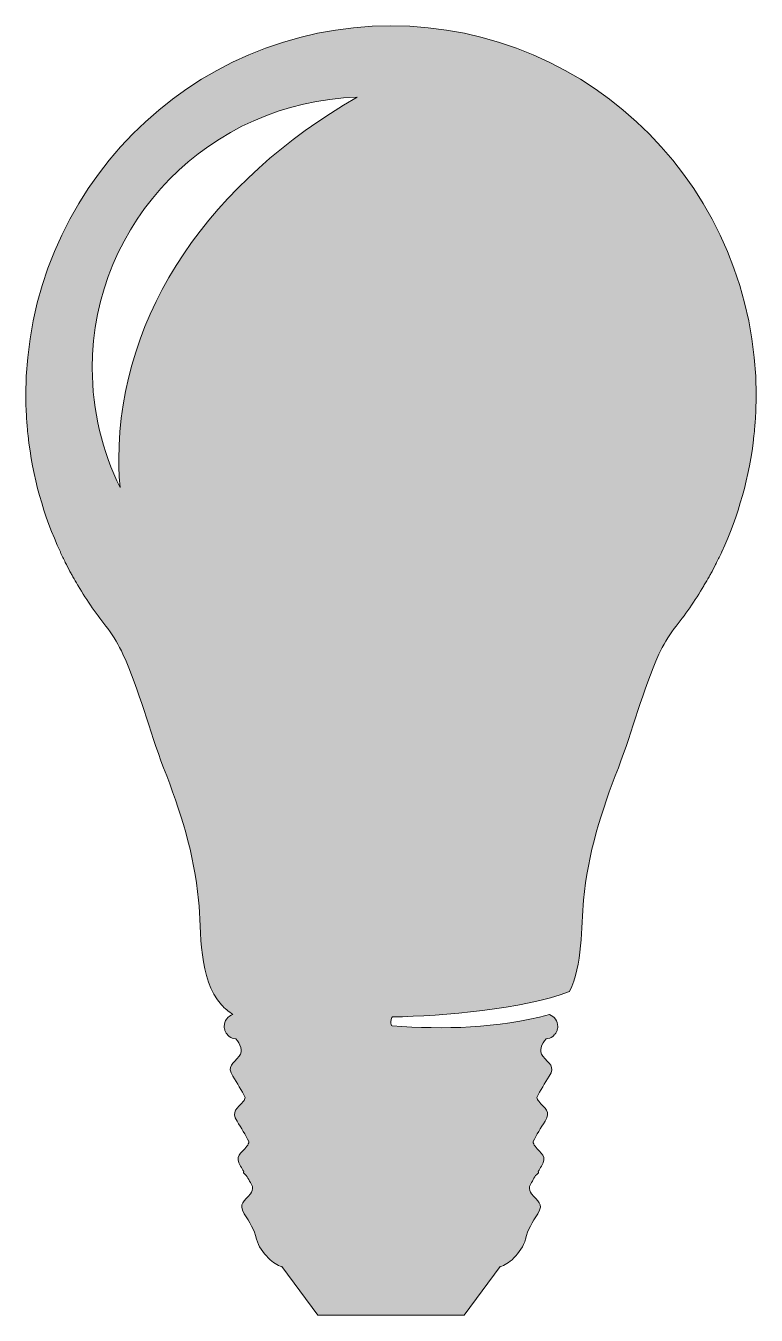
# Model space of a CAD drawing. Header units: inches. Extents: x 0 to 58, y 0 to 102.
import ezdxf

# ---------------------------------------------------------------- set-up
doc = ezdxf.new("R2010")
doc.units = ezdxf.units.IN
doc.header["$MEASUREMENT"] = 0
doc.layers.add('Layer 1', color=7, linetype='Continuous')

msp = doc.modelspace()

# ---------------------------------------------------------------- hatches: boundary and pattern name
at = {"layer": 'Layer 1', "true_color": 0xfaaf40}
h = msp.add_hatch(color=43, dxfattribs=at)
h.dxf.hatch_style = 2
edge = h.paths.add_edge_path()
edge.add_spline(control_points=[(0.05, 70.92), (0.06, 70.72), (0.07, 70.51), (0.08, 70.3), (0.1, 70.1), (0.12, 69.9), (0.13, 69.7), (0.15, 69.57), (0.16, 69.44), (0.18, 69.32), (0.52, 66.07), (1.4, 62.98), (2.72, 60.14), (2.72, 60.14), (2.72, 60.13), (2.72, 60.13), (2.85, 59.85), (2.98, 59.58), (3.11, 59.31), (3.14, 59.26), (3.17, 59.21), (3.2, 59.15), (3.32, 58.91), (3.44, 58.67), (3.57, 58.43), (3.62, 58.35), (3.66, 58.27), (3.71, 58.19), (3.83, 57.97), (3.95, 57.75), (4.08, 57.54), (4.08, 57.54), (4.09, 57.52), (4.09, 57.52), (4.09, 57.52), (4.11, 57.48), (4.11, 57.48), (4.82, 56.3), (5.61, 55.17), (6.47, 54.1), (6.91, 53.46), (7.32, 52.8), (7.65, 52.08), (8.96, 49.24), (9.71, 46.07), (10.85, 43.14), (12.16, 39.79), (13.27, 36.32), (13.6, 32.71), (13.82, 30.21), (13.58, 26.48), (15.4, 24.46), (15.66, 24.17), (15.96, 23.91), (16.31, 23.7), (15.91, 23.57), (15.62, 23.2), (15.62, 22.76), (15.62, 22.69), (15.63, 22.63), (15.64, 22.56), (15.64, 22.56), (15.66, 22.49), (15.66, 22.49), (15.67, 22.45), (15.68, 22.42), (15.7, 22.38), (15.71, 22.35), (15.73, 22.32), (15.75, 22.28), (15.75, 22.28), (15.78, 22.22), (15.78, 22.22), (15.81, 22.18), (15.84, 22.15), (15.87, 22.11), (15.87, 22.11), (15.89, 22.08), (15.89, 22.08), (15.93, 22.04), (15.97, 22.01), (16.01, 21.97), (16.01, 21.97), (16.02, 21.97), (16.02, 21.97), (16.16, 21.86), (16.34, 21.79), (16.53, 21.77), (16.89, 21.37), (17.14, 20.84), (16.79, 20.4), (16.32, 19.81), (15.8, 19.64), (16.3, 18.83), (16.63, 18.29), (17, 17.72), (17.27, 17.16), (17.25, 17.05), (17.2, 16.95), (17.13, 16.86), (16.66, 16.26), (16.13, 16.09), (16.63, 15.28), (16.95, 14.76), (17.3, 14.22), (17.57, 13.68), (17.55, 13.55), (17.5, 13.43), (17.41, 13.31), (16.94, 12.71), (16.41, 12.54), (16.91, 11.74), (16.99, 11.6), (17.08, 11.47), (17.16, 11.33), (17.14, 11.3), (17.12, 11.26), (17.14, 11.21), (17.21, 11.15), (17.29, 11.08), (17.36, 11.01), (17.54, 10.72), (17.71, 10.42), (17.85, 10.13), (17.87, 9.93), (17.83, 9.74), (17.69, 9.57), (17.22, 8.97), (16.7, 8.81), (17.2, 8), (17.61, 7.33), (17.99, 6.74), (18.17, 6), (18.3, 5.42), (18.68, 4.93), (19.09, 4.51), (19.46, 4.13), (19.78, 3.94), (20.17, 3.83), (20.17, 3.83), (23, 0), (23, 0), (23, 0), (34.5, 0), (34.5, 0), (34.5, 0), (37.34, 3.83), (37.34, 3.83), (37.72, 3.94), (38.04, 4.13), (38.42, 4.51), (38.83, 4.93), (39.2, 5.42), (39.34, 6), (39.51, 6.74), (39.89, 7.33), (40.31, 8), (40.81, 8.81), (40.28, 8.97), (39.81, 9.57), (39.67, 9.74), (39.63, 9.93), (39.65, 10.13), (39.79, 10.42), (39.96, 10.72), (40.14, 11.01), (40.21, 11.08), (40.29, 11.15), (40.37, 11.21), (40.38, 11.26), (40.37, 11.3), (40.34, 11.33), (40.43, 11.47), (40.51, 11.6), (40.59, 11.74), (41.09, 12.54), (40.56, 12.71), (40.09, 13.31), (40, 13.43), (39.95, 13.55), (39.94, 13.68), (40.2, 14.22), (40.55, 14.76), (40.88, 15.28), (41.38, 16.09), (40.85, 16.26), (40.38, 16.86), (40.3, 16.95), (40.26, 17.05), (40.23, 17.16), (40.5, 17.72), (40.87, 18.29), (41.21, 18.83), (41.71, 19.64), (41.18, 19.81), (40.71, 20.4), (40.36, 20.84), (40.61, 21.37), (40.97, 21.77), (41.16, 21.79), (41.34, 21.86), (41.48, 21.97), (41.48, 21.97), (41.49, 21.97), (41.49, 21.97), (41.53, 22.01), (41.58, 22.04), (41.61, 22.08), (41.61, 22.08), (41.64, 22.11), (41.64, 22.11), (41.67, 22.15), (41.7, 22.18), (41.72, 22.22), (41.72, 22.22), (41.75, 22.28), (41.75, 22.28), (41.77, 22.32), (41.79, 22.35), (41.81, 22.38), (41.82, 22.42), (41.83, 22.45), (41.84, 22.49), (41.84, 22.49), (41.86, 22.56), (41.86, 22.56), (41.87, 22.63), (41.88, 22.69), (41.88, 22.76), (41.88, 23.19), (41.61, 23.55), (41.23, 23.69), (37.07, 22.57), (32.94, 22.52), (28.84, 22.79), (28.78, 22.8), (28.74, 22.96), (28.75, 23.15), (28.75, 23.34), (28.81, 23.49), (28.87, 23.5), (32.94, 23.6), (39.07, 24.08), (42.8, 25.5), (43.86, 27.59), (43.72, 30.59), (43.91, 32.71), (44.23, 36.32), (45.34, 39.79), (46.65, 43.14), (47.79, 46.07), (48.55, 49.24), (49.85, 52.08), (50.18, 52.8), (50.59, 53.46), (51.04, 54.1), (51.9, 55.17), (52.68, 56.3), (53.39, 57.48), (53.39, 57.48), (53.41, 57.52), (53.41, 57.52), (53.41, 57.52), (53.42, 57.54), (53.42, 57.54), (53.55, 57.75), (53.67, 57.97), (53.79, 58.19), (53.84, 58.27), (53.89, 58.35), (53.93, 58.43), (54.06, 58.67), (54.18, 58.91), (54.31, 59.15), (54.34, 59.21), (54.36, 59.26), (54.39, 59.31), (54.53, 59.58), (54.66, 59.85), (54.78, 60.13), (54.78, 60.13), (54.79, 60.14), (54.79, 60.14), (56.1, 62.98), (56.98, 66.07), (57.33, 69.32), (57.34, 69.44), (57.36, 69.57), (57.37, 69.7), (57.39, 69.9), (57.4, 70.1), (57.42, 70.3), (57.43, 70.51), (57.45, 70.72), (57.46, 70.92), (57.47, 71.07), (57.47, 71.22), (57.48, 71.38), (57.49, 71.75), (57.5, 72.12), (57.5, 72.49), (57.5, 88.57), (44.63, 101.6), (28.75, 101.6), (12.87, 101.6), (0, 88.57), (0, 72.49), (0, 72.12), (0.01, 71.75), (0.02, 71.38), (0.03, 71.22), (0.04, 71.07), (0.05, 70.92)], knot_values=[0, 0, 0, 0, 1, 1, 1, 2, 2, 2, 3, 3, 3, 4, 4, 4, 5, 5, 5, 6, 6, 6, 7, 7, 7, 8, 8, 8, 9, 9, 9, 10, 10, 10, 11, 11, 11, 12, 12, 12, 13, 13, 13, 14, 14, 14, 15, 15, 15, 16, 16, 16, 17, 17, 17, 18, 18, 18, 19, 19, 19, 20, 20, 20, 21, 21, 21, 22, 22, 22, 23, 23, 23, 24, 24, 24, 25, 25, 25, 26, 26, 26, 27, 27, 27, 28, 28, 28, 29, 29, 29, 30, 30, 30, 31, 31, 31, 32, 32, 32, 33, 33, 33, 34, 34, 34, 35, 35, 35, 36, 36, 36, 37, 37, 37, 38, 38, 38, 39, 39, 39, 40, 40, 40, 41, 41, 41, 42, 42, 42, 43, 43, 43, 44, 44, 44, 45, 45, 45, 46, 46, 46, 47, 47, 47, 48, 48, 48, 49, 49, 49, 50, 50, 50, 51, 51, 51, 52, 52, 52, 53, 53, 53, 54, 54, 54, 55, 55, 55, 56, 56, 56, 57, 57, 57, 58, 58, 58, 59, 59, 59, 60, 60, 60, 61, 61, 61, 62, 62, 62, 63, 63, 63, 64, 64, 64, 65, 65, 65, 66, 66, 66, 67, 67, 67, 68, 68, 68, 69, 69, 69, 70, 70, 70, 71, 71, 71, 72, 72, 72, 73, 73, 73, 74, 74, 74, 75, 75, 75, 76, 76, 76, 77, 77, 77, 78, 78, 78, 79, 79, 79, 80, 80, 80, 81, 81, 81, 82, 82, 82, 83, 83, 83, 84, 84, 84, 85, 85, 85, 86, 86, 86, 87, 87, 87, 88, 88, 88, 89, 89, 89, 90, 90, 90, 91, 91, 91, 92, 92, 92, 93, 93, 93, 94, 94, 94, 95, 95, 95, 96, 96, 96, 97, 97, 97, 98, 98, 98, 99, 99, 99, 100, 100, 100, 101, 101, 101, 102, 102, 102, 103, 103, 103, 104, 104, 104, 104], degree=3, periodic=1)
edge = h.paths.add_edge_path()
edge.add_spline(control_points=[(26.08, 95.97), (14.69, 89.43), (7.32, 79.09), (7.32, 67.44), (7.32, 66.7), (7.36, 65.96), (7.42, 65.22), (6.02, 68.06), (5.23, 71.25), (5.23, 74.62), (5.23, 86.2), (14.51, 95.63), (26.08, 95.97)], knot_values=[0, 0, 0, 0, 1, 1, 1, 2, 2, 2, 3, 3, 3, 4, 4, 4, 4], degree=3, periodic=1)

# ---------------------------------------------------------------- linework, layer by layer
at = {"layer": 'Layer 1', "lineweight": 0}
for points, knots in [([(0.05, 70.92), (0.06, 70.72), (0.07, 70.51), (0.08, 70.3), (0.1, 70.1), (0.12, 69.9), (0.13, 69.7), (0.15, 69.57), (0.16, 69.44), (0.18, 69.32), (0.52, 66.07), (1.4, 62.98), (2.72, 60.14), (2.72, 60.14), (2.72, 60.13), (2.72, 60.13), (2.85, 59.85), (2.98, 59.58), (3.11, 59.31), (3.14, 59.26), (3.17, 59.21), (3.2, 59.15), (3.32, 58.91), (3.44, 58.67), (3.57, 58.43), (3.62, 58.35), (3.66, 58.27), (3.71, 58.19), (3.83, 57.97), (3.95, 57.75), (4.08, 57.54), (4.08, 57.54), (4.09, 57.52), (4.09, 57.52), (4.09, 57.52), (4.11, 57.48), (4.11, 57.48), (4.82, 56.3), (5.61, 55.17), (6.47, 54.1), (6.91, 53.46), (7.32, 52.8), (7.65, 52.08), (8.96, 49.24), (9.71, 46.07), (10.85, 43.14), (12.16, 39.79), (13.27, 36.32), (13.6, 32.71), (13.82, 30.21), (13.58, 26.48), (15.4, 24.46), (15.66, 24.17), (15.96, 23.91), (16.31, 23.7), (15.91, 23.57), (15.62, 23.2), (15.62, 22.76), (15.62, 22.69), (15.63, 22.63), (15.64, 22.56), (15.64, 22.56), (15.66, 22.49), (15.66, 22.49), (15.67, 22.45), (15.68, 22.42), (15.7, 22.38), (15.71, 22.35), (15.73, 22.32), (15.75, 22.28), (15.75, 22.28), (15.78, 22.22), (15.78, 22.22), (15.81, 22.18), (15.84, 22.15), (15.87, 22.11), (15.87, 22.11), (15.89, 22.08), (15.89, 22.08), (15.93, 22.04), (15.97, 22.01), (16.01, 21.97), (16.01, 21.97), (16.02, 21.97), (16.02, 21.97), (16.16, 21.86), (16.34, 21.79), (16.53, 21.77), (16.89, 21.37), (17.14, 20.84), (16.79, 20.4), (16.32, 19.81), (15.8, 19.64), (16.3, 18.83), (16.63, 18.29), (17, 17.72), (17.27, 17.16), (17.25, 17.05), (17.2, 16.95), (17.13, 16.86), (16.66, 16.26), (16.13, 16.09), (16.63, 15.28), (16.95, 14.76), (17.3, 14.22), (17.57, 13.68), (17.55, 13.55), (17.5, 13.43), (17.41, 13.31), (16.94, 12.71), (16.41, 12.54), (16.91, 11.74), (16.99, 11.6), (17.08, 11.47), (17.16, 11.33), (17.14, 11.3), (17.12, 11.26), (17.14, 11.21), (17.21, 11.15), (17.29, 11.08), (17.36, 11.01), (17.54, 10.72), (17.71, 10.42), (17.85, 10.13), (17.87, 9.93), (17.83, 9.74), (17.69, 9.57), (17.22, 8.97), (16.7, 8.81), (17.2, 8), (17.61, 7.33), (17.99, 6.74), (18.17, 6), (18.3, 5.42), (18.68, 4.93), (19.09, 4.51), (19.46, 4.13), (19.78, 3.94), (20.17, 3.83), (20.17, 3.83), (23, 0), (23, 0), (23, 0), (34.5, 0), (34.5, 0), (34.5, 0), (37.34, 3.83), (37.34, 3.83), (37.72, 3.94), (38.04, 4.13), (38.42, 4.51), (38.83, 4.93), (39.2, 5.42), (39.34, 6), (39.51, 6.74), (39.89, 7.33), (40.31, 8), (40.81, 8.81), (40.28, 8.97), (39.81, 9.57), (39.67, 9.74), (39.63, 9.93), (39.65, 10.13), (39.79, 10.42), (39.96, 10.72), (40.14, 11.01), (40.21, 11.08), (40.29, 11.15), (40.37, 11.21), (40.38, 11.26), (40.37, 11.3), (40.34, 11.33), (40.43, 11.47), (40.51, 11.6), (40.59, 11.74), (41.09, 12.54), (40.56, 12.71), (40.09, 13.31), (40, 13.43), (39.95, 13.55), (39.94, 13.68), (40.2, 14.22), (40.55, 14.76), (40.88, 15.28), (41.38, 16.09), (40.85, 16.26), (40.38, 16.86), (40.3, 16.95), (40.26, 17.05), (40.23, 17.16), (40.5, 17.72), (40.87, 18.29), (41.21, 18.83), (41.71, 19.64), (41.18, 19.81), (40.71, 20.4), (40.36, 20.84), (40.61, 21.37), (40.97, 21.77), (41.16, 21.79), (41.34, 21.86), (41.48, 21.97), (41.48, 21.97), (41.49, 21.97), (41.49, 21.97), (41.53, 22.01), (41.58, 22.04), (41.61, 22.08), (41.61, 22.08), (41.64, 22.11), (41.64, 22.11), (41.67, 22.15), (41.7, 22.18), (41.72, 22.22), (41.72, 22.22), (41.75, 22.28), (41.75, 22.28), (41.77, 22.32), (41.79, 22.35), (41.81, 22.38), (41.82, 22.42), (41.83, 22.45), (41.84, 22.49), (41.84, 22.49), (41.86, 22.56), (41.86, 22.56), (41.87, 22.63), (41.88, 22.69), (41.88, 22.76), (41.88, 23.19), (41.61, 23.55), (41.23, 23.69), (37.07, 22.57), (32.94, 22.52), (28.84, 22.79), (28.78, 22.8), (28.74, 22.96), (28.75, 23.15), (28.75, 23.34), (28.81, 23.49), (28.87, 23.5), (32.94, 23.6), (39.07, 24.08), (42.8, 25.5), (43.86, 27.59), (43.72, 30.59), (43.91, 32.71), (44.23, 36.32), (45.34, 39.79), (46.65, 43.14), (47.79, 46.07), (48.55, 49.24), (49.85, 52.08), (50.18, 52.8), (50.59, 53.46), (51.04, 54.1), (51.9, 55.17), (52.68, 56.3), (53.39, 57.48), (53.39, 57.48), (53.41, 57.52), (53.41, 57.52), (53.41, 57.52), (53.42, 57.54), (53.42, 57.54), (53.55, 57.75), (53.67, 57.97), (53.79, 58.19), (53.84, 58.27), (53.89, 58.35), (53.93, 58.43), (54.06, 58.67), (54.18, 58.91), (54.31, 59.15), (54.34, 59.21), (54.36, 59.26), (54.39, 59.31), (54.53, 59.58), (54.66, 59.85), (54.78, 60.13), (54.78, 60.13), (54.79, 60.14), (54.79, 60.14), (56.1, 62.98), (56.98, 66.07), (57.33, 69.32), (57.34, 69.44), (57.36, 69.57), (57.37, 69.7), (57.39, 69.9), (57.4, 70.1), (57.42, 70.3), (57.43, 70.51), (57.45, 70.72), (57.46, 70.92), (57.47, 71.07), (57.47, 71.22), (57.48, 71.38), (57.49, 71.75), (57.5, 72.12), (57.5, 72.49), (57.5, 88.57), (44.63, 101.6), (28.75, 101.6), (12.87, 101.6), (0, 88.57), (0, 72.49), (0, 72.12), (0.01, 71.75), (0.02, 71.38), (0.03, 71.22), (0.04, 71.07), (0.05, 70.92)], [0, 0, 0, 0, 1, 1, 1, 2, 2, 2, 3, 3, 3, 4, 4, 4, 5, 5, 5, 6, 6, 6, 7, 7, 7, 8, 8, 8, 9, 9, 9, 10, 10, 10, 11, 11, 11, 12, 12, 12, 13, 13, 13, 14, 14, 14, 15, 15, 15, 16, 16, 16, 17, 17, 17, 18, 18, 18, 19, 19, 19, 20, 20, 20, 21, 21, 21, 22, 22, 22, 23, 23, 23, 24, 24, 24, 25, 25, 25, 26, 26, 26, 27, 27, 27, 28, 28, 28, 29, 29, 29, 30, 30, 30, 31, 31, 31, 32, 32, 32, 33, 33, 33, 34, 34, 34, 35, 35, 35, 36, 36, 36, 37, 37, 37, 38, 38, 38, 39, 39, 39, 40, 40, 40, 41, 41, 41, 42, 42, 42, 43, 43, 43, 44, 44, 44, 45, 45, 45, 46, 46, 46, 47, 47, 47, 48, 48, 48, 49, 49, 49, 50, 50, 50, 51, 51, 51, 52, 52, 52, 53, 53, 53, 54, 54, 54, 55, 55, 55, 56, 56, 56, 57, 57, 57, 58, 58, 58, 59, 59, 59, 60, 60, 60, 61, 61, 61, 62, 62, 62, 63, 63, 63, 64, 64, 64, 65, 65, 65, 66, 66, 66, 67, 67, 67, 68, 68, 68, 69, 69, 69, 70, 70, 70, 71, 71, 71, 72, 72, 72, 73, 73, 73, 74, 74, 74, 75, 75, 75, 76, 76, 76, 77, 77, 77, 78, 78, 78, 79, 79, 79, 80, 80, 80, 81, 81, 81, 82, 82, 82, 83, 83, 83, 84, 84, 84, 85, 85, 85, 86, 86, 86, 87, 87, 87, 88, 88, 88, 89, 89, 89, 90, 90, 90, 91, 91, 91, 92, 92, 92, 93, 93, 93, 94, 94, 94, 95, 95, 95, 96, 96, 96, 97, 97, 97, 98, 98, 98, 99, 99, 99, 100, 100, 100, 101, 101, 101, 102, 102, 102, 103, 103, 103, 104, 104, 104, 104]), ([(26.08, 95.97), (14.69, 89.43), (7.32, 79.09), (7.32, 67.44), (7.32, 66.7), (7.36, 65.96), (7.42, 65.22), (6.02, 68.06), (5.23, 71.25), (5.23, 74.62), (5.23, 86.2), (14.51, 95.63), (26.08, 95.97)], [0, 0, 0, 0, 1, 1, 1, 2, 2, 2, 3, 3, 3, 4, 4, 4, 4])]:
    msp.add_open_spline(points, degree=3, knots=knots, dxfattribs=at)

doc.saveas('drawing.dxf')
